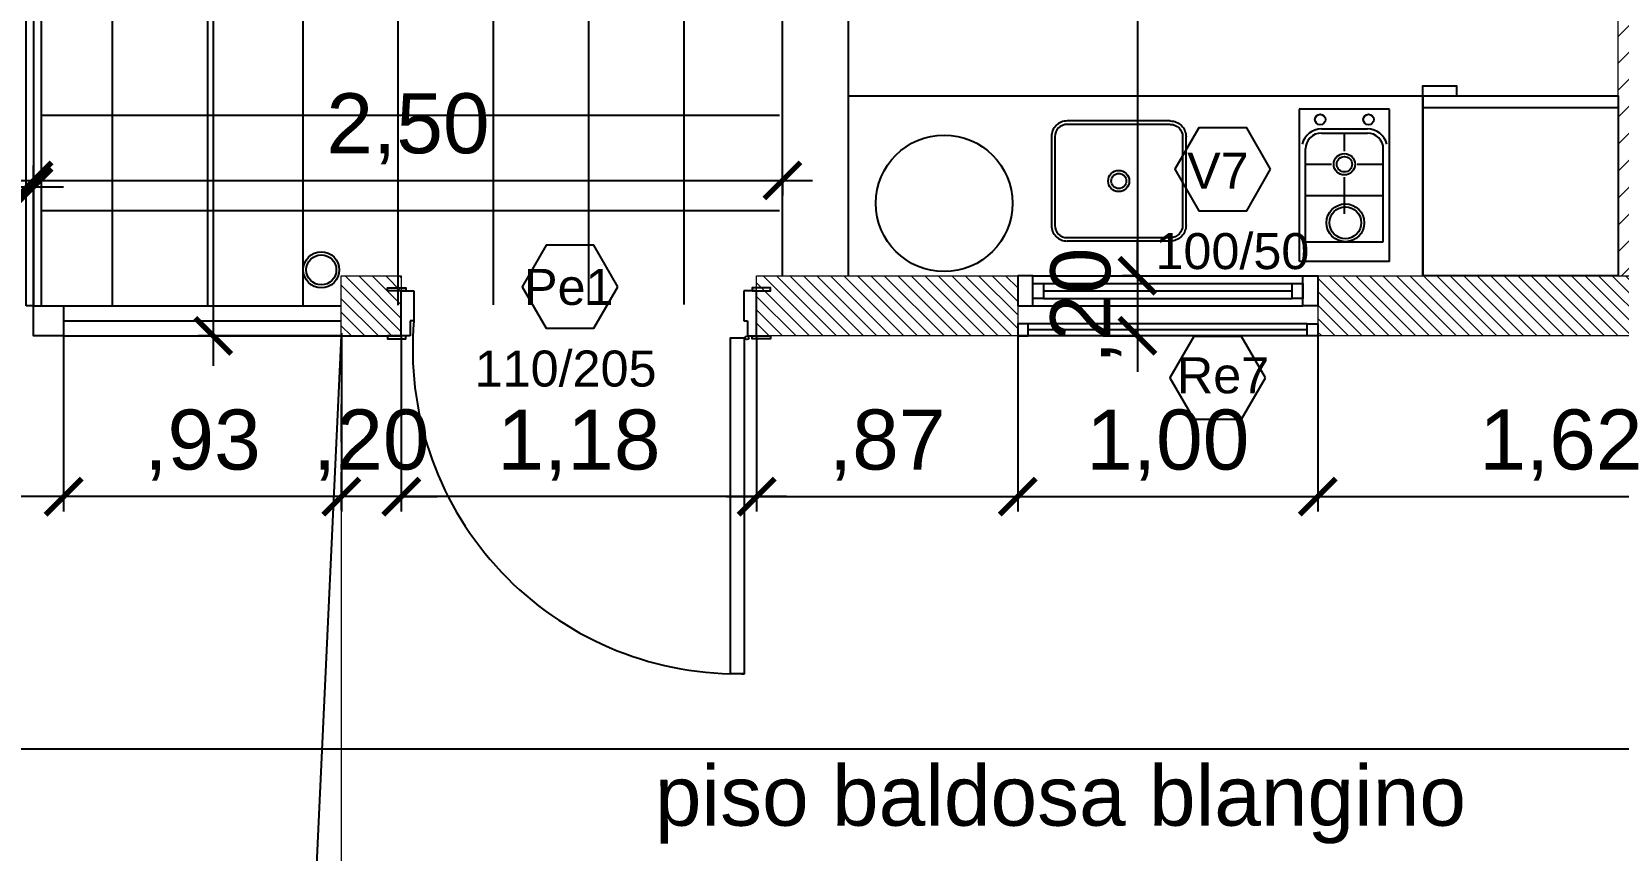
# Model space of a CAD drawing. Header units: metres. Extents: x 1166 to 1459, y -137 to 62.
# Drawn here: x 1264.77 to 1270.05, y -39.63 to -36.9 of the extents above; entities that cross this region are included whole.
import ezdxf

# ---------------------------------------------------------------- set-up
doc = ezdxf.new("R2010")
doc.units = ezdxf.units.M
doc.header["$LTSCALE"] = 0.508
doc.header["$PDMODE"] = 1
doc.header["$PDSIZE"] = -2
doc.linetypes.add('DASHED2', pattern=[0.375, 0.25, -0.125])
doc.linetypes.add('HIDDEN', pattern=[0.375, 0.25, -0.125])
doc.layers.get('0').update_dxf_attribs({"color": 9})
doc.layers.get('Defpoints').update_dxf_attribs({"color": 9})
for name, color, linetype in [('2-Desig-Carp', 9, 'Continuous'), ('2-texto', 9, 'Continuous'), ('3-muros', 9, 'Continuous'), ('3-tabiques', 9, 'Continuous'), ('4-carpinterias', 9, 'Continuous'), ('7-artef', 9, 'Continuous'), ('7-equipamiento', 9, 'Continuous'), ('8-cotas-100', 9, 'Continuous'), ('9-Hatch', 9, 'Continuous'), ('9-Hatch existente', 9, 'Continuous'), ('9-PISOS', 9, 'Continuous'), ('arq carpinterias', 9, 'Continuous'), ('instalación', 9, 'Continuous')]:
    doc.layers.add(name, color=color, linetype=linetype)
doc.styles.add('swiss', font='swissel.ttf')
doc.dimstyles.new('dim-100', dxfattribs={"dimtxt": 0.2, "dimasz": 0.12, "dimexe": 0.05, "dimexo": 0, "dimgap": 0.05, "dimtad": 1, "dimzin": 4, "dimtxsty": 'swiss', "dimblk": 'ARCHTICK', "dimcen": 0.5, "dimdle": 0.1, "dimclrd": 256, "dimclre": 252, "dimclrt": 256, "dimadec": 0, "dimazin": 0, "dimtfac": 1, "dimtix": 1, "dimtmove": 2, "dimatfit": 3, "dimldrblk": 'OPEN30', "dimfxl": 0.05, "dimtolj": 1, "dimtzin": 0, "dimarcsym": 0})

# ---------------------------------------------------------------- blocks, each defined once
blk = doc.blocks.new('A$C13492753')
for p, q in [((0.3959, 0.4), (0.0523, 0.4)), ((0.3959, 0.3888), (0.0523, 0.3888)), ((0, 0.3477), (0, 0.0523)), ((0.0112, 0.3477), (0.0112, 0.0523)), ((0.4369, 0.3477), (0.4369, 0.0523)), ((0.4481, 0.3477), (0.4481, 0.0523)), ((0.3959, 0.0112), (0.0523, 0.0112)), ((0.3959, 0), (0.0523, 0))]:
    blk.add_line(p, q)
for centre, major_axis, start_param, end_param in [((0.0523, 0.3477), (0.037, -0.037), 2.356194, 3.926991), ((0.0523, 0.3477), (0.029, 0.029), 0.785398, 2.356194), ((0.2241, 0.2), (-0.0249, -0.0249), 5.497787, 11.780972), ((0.2241, 0.2), (-0.0178, -0.0178), 5.497787, 11.780972), ((0.0523, 0.0523), (0.037, 0.037), 2.356194, 3.926991), ((0.0523, 0.0523), (0.029, -0.029), 3.926991, 5.497787)]:
    blk.add_ellipse(centre, major_axis=major_axis, ratio=1, start_param=start_param, end_param=end_param)
at = {"extrusion": (0, 0, -1)}
for centre, major_axis, start_param, end_param in [((0.3959, 0.3477), (-0.037, -0.037), 2.356194, 3.926991), ((0.3959, 0.3477), (-0.029, 0.029), 0.785398, 2.356194), ((0.3959, 0.0523), (-0.029, -0.029), 3.926991, 5.497787), ((0.3959, 0.0523), (-0.037, 0.037), 2.356194, 3.926991)]:
    blk.add_ellipse(centre, major_axis=major_axis, ratio=1, start_param=start_param, end_param=end_param, dxfattribs=at)
blk = doc.blocks.new('_ARCHTICK')
at = {"color": 0, "linetype": 'ByBlock', "const_width": 0.15}
blk.add_lwpolyline([(-0.5, -0.5), (0.5, 0.5)], dxfattribs=at)
blk = doc.blocks.new('*D206')
at = {"layer": '8-cotas-100', "color": 252, "linetype": 'Continuous', "lineweight": -2, "transparency": 16777216}
for p, q in [((1265.9986, -37.9171), (1265.9986, -38.5026)), ((1267.1826, -37.9171), (1267.1826, -38.5026))]:
    blk.add_line(p, q, dxfattribs=at)
at = {"layer": '8-cotas-100', "linetype": 'Continuous', "lineweight": -2, "transparency": 16777216}
blk.add_line((1267.2826, -38.4526), (1265.8986, -38.4526), dxfattribs=at)
at = {"layer": 'Defpoints', "color": 0, "linetype": 'Continuous', "transparency": 16777216}
for p in [(1265.9986, -37.9171), (1267.1826, -37.9171), (1265.9986, -38.4526)]:
    blk.add_point(p, dxfattribs=at)
at = {"layer": '8-cotas-100', "linetype": 'Continuous', "lineweight": -2, "transparency": 16777216, "xscale": 0.12, "yscale": 0.12, "zscale": 0.12, "rotation": 180}
blk.add_blockref('_ARCHTICK', (1265.9986, -38.4526), dxfattribs=at)
at = {"layer": '8-cotas-100', "linetype": 'Continuous', "lineweight": -2, "transparency": 16777216, "xscale": 0.12, "yscale": 0.12, "zscale": 0.12}
blk.add_blockref('_ARCHTICK', (1267.1826, -38.4526), dxfattribs=at)
at = {"layer": '8-cotas-100', "linetype": 'Continuous', "lineweight": 0, "transparency": 16777216, "insert": (1266.5906, -38.2811), "char_height": 0.2, "attachment_point": 5, "style": 'swiss'}
blk.add_mtext('\\A1;1,18', dxfattribs=at)
blk = doc.blocks.new('_Open30')
at = {"color": 0, "linetype": 'ByBlock', "lineweight": -2}
for p, q in [((-1, 0.268), (0, 0)), ((0, 0), (-1, -0.268)), ((0, 0), (-1, 0))]:
    blk.add_line(p, q, dxfattribs=at)
blk = doc.blocks.new('*D207')
at = {"layer": '8-cotas-100', "color": 252, "linetype": 'Continuous', "lineweight": -2, "transparency": 16777216}
for p, q in [((1264.8736, -37.9171), (1264.8736, -38.5026)), ((1265.799, -37.9078), (1265.799, -38.5026))]:
    blk.add_line(p, q, dxfattribs=at)
at = {"layer": '8-cotas-100', "linetype": 'Continuous', "lineweight": -2, "transparency": 16777216}
blk.add_line((1265.899, -38.4526), (1264.7736, -38.4526), dxfattribs=at)
at = {"layer": 'Defpoints', "color": 0, "linetype": 'Continuous', "transparency": 16777216}
for p in [(1264.8736, -37.9171), (1265.799, -37.9078), (1264.8736, -38.4526)]:
    blk.add_point(p, dxfattribs=at)
at = {"layer": '8-cotas-100', "linetype": 'Continuous', "lineweight": -2, "transparency": 16777216, "xscale": 0.12, "yscale": 0.12, "zscale": 0.12, "rotation": 180}
blk.add_blockref('_ARCHTICK', (1264.8736, -38.4526), dxfattribs=at)
at = {"layer": '8-cotas-100', "linetype": 'Continuous', "lineweight": -2, "transparency": 16777216, "xscale": 0.12, "yscale": 0.12, "zscale": 0.12}
blk.add_blockref('_ARCHTICK', (1265.799, -38.4526), dxfattribs=at)
at = {"layer": '8-cotas-100', "linetype": 'Continuous', "lineweight": 0, "transparency": 16777216, "insert": (1265.3363, -38.2811), "char_height": 0.2, "attachment_point": 5, "style": 'swiss'}
blk.add_mtext('\\A1;,93', dxfattribs=at)
blk = doc.blocks.new('*D208')
at = {"layer": '8-cotas-100', "color": 252, "linetype": 'Continuous', "lineweight": -2, "transparency": 16777216}
for p, q in [((1258.7736, -37.9171), (1258.7736, -38.5026)), ((1264.8736, -37.9171), (1264.8736, -38.5026))]:
    blk.add_line(p, q, dxfattribs=at)
at = {"layer": '8-cotas-100', "linetype": 'Continuous', "lineweight": -2, "transparency": 16777216}
blk.add_line((1264.9736, -38.4526), (1258.6736, -38.4526), dxfattribs=at)
at = {"layer": 'Defpoints', "color": 0, "linetype": 'Continuous', "transparency": 16777216}
for p in [(1258.7736, -37.9171), (1264.8736, -37.9171), (1258.7736, -38.4526)]:
    blk.add_point(p, dxfattribs=at)
at = {"layer": '8-cotas-100', "linetype": 'Continuous', "lineweight": -2, "transparency": 16777216, "xscale": 0.12, "yscale": 0.12, "zscale": 0.12, "rotation": 180}
blk.add_blockref('_ARCHTICK', (1258.7736, -38.4526), dxfattribs=at)
at = {"layer": '8-cotas-100', "linetype": 'Continuous', "lineweight": -2, "transparency": 16777216, "xscale": 0.12, "yscale": 0.12, "zscale": 0.12}
blk.add_blockref('_ARCHTICK', (1264.8736, -38.4526), dxfattribs=at)
at = {"layer": '8-cotas-100', "linetype": 'Continuous', "lineweight": 0, "transparency": 16777216, "insert": (1261.8236, -38.2811), "char_height": 0.2, "attachment_point": 5, "style": 'swiss'}
blk.add_mtext('\\A1;6,10', dxfattribs=at)
blk = doc.blocks.new('*D210')
at = {"layer": '8-cotas-100', "color": 252, "linetype": 'HIDDEN', "lineweight": -2, "transparency": 16777216}
for p, q in [((1258.5736, -37.9171), (1258.5736, -39.3431)), ((1323.1736, -37.9171), (1323.1736, -39.3431))]:
    blk.add_line(p, q, dxfattribs=at)
at = {"layer": '8-cotas-100', "linetype": 'Continuous', "lineweight": -2, "transparency": 16777216}
blk.add_line((1258.4736, -39.2931), (1323.2736, -39.2931), dxfattribs=at)
at = {"layer": 'Defpoints', "color": 0, "linetype": 'Continuous', "transparency": 16777216}
for p in [(1258.5736, -37.9171), (1323.1736, -37.9171), (1323.1736, -39.2931)]:
    blk.add_point(p, dxfattribs=at)
at = {"layer": '8-cotas-100', "linetype": 'Continuous', "lineweight": -2, "transparency": 16777216, "xscale": 0.12, "yscale": 0.12, "zscale": 0.12, "rotation": 180}
blk.add_blockref('_ARCHTICK', (1258.5736, -39.2931), dxfattribs=at)
at = {"layer": '8-cotas-100', "linetype": 'Continuous', "lineweight": -2, "transparency": 16777216, "xscale": 0.12, "yscale": 0.12, "zscale": 0.12}
blk.add_blockref('_ARCHTICK', (1323.1736, -39.2931), dxfattribs=at)
at = {"layer": '8-cotas-100', "linetype": 'Continuous', "lineweight": 0, "transparency": 16777216, "insert": (1290.8736, -39.1215), "char_height": 0.2, "attachment_point": 5, "style": 'swiss'}
blk.add_mtext('\\A1;64,60', dxfattribs=at)
blk = doc.blocks.new('*D266')
at = {"layer": '8-cotas-100', "lineweight": -2, "transparency": 16777216}
blk.add_line((1268.4515, -33.5171), (1268.4515, -37.8171), dxfattribs=at)
at = {"layer": '8-cotas-100', "color": 252, "linetype": 'HIDDEN', "lineweight": -2, "transparency": 16777216}
for p, q in [((1268.5715, -33.6171), (1268.4015, -33.6171)), ((1268.3372, -37.7171), (1268.5015, -37.7171))]:
    blk.add_line(p, q, dxfattribs=at)
at = {"layer": 'Defpoints', "color": 0, "transparency": 16777216}
for p in [(1268.5715, -33.6171), (1268.3372, -37.7171), (1268.4515, -37.7171)]:
    blk.add_point(p, dxfattribs=at)
at = {"layer": '8-cotas-100', "lineweight": -2, "transparency": 16777216, "xscale": 0.12, "yscale": 0.12, "zscale": 0.12}
for p, rotation in [((1268.4515, -33.6171), 90), ((1268.4515, -37.7171), 270)]:
    blk.add_blockref('_ARCHTICK', p, dxfattribs=dict(at, rotation=rotation))
at = {"layer": '8-cotas-100', "lineweight": 0, "transparency": 16777216, "insert": (1268.2799, -35.6671), "char_height": 0.2, "attachment_point": 5, "rotation": 90, "style": 'swiss'}
blk.add_mtext('\\A1;4,10', dxfattribs=at)
blk = doc.blocks.new('*D267')
at = {"layer": '8-cotas-100', "lineweight": -2, "transparency": 16777216}
for p, q in [((1268.4515, -37.7171), (1268.4515, -37.5971)), ((1268.4515, -37.7171), (1268.4515, -37.9171)), ((1268.4515, -37.9171), (1268.4515, -38.0371))]:
    blk.add_line(p, q, dxfattribs=at)
at = {"layer": '8-cotas-100', "color": 252, "linetype": 'HIDDEN', "lineweight": -2, "transparency": 16777216}
for p, q in [((1268.4515, -37.7171), (1268.4015, -37.7171)), ((1268.3372, -37.9171), (1268.5015, -37.9171))]:
    blk.add_line(p, q, dxfattribs=at)
at = {"layer": 'Defpoints', "color": 0, "transparency": 16777216}
for p in [(1268.4515, -37.7171), (1268.3372, -37.9171), (1268.4515, -37.9171)]:
    blk.add_point(p, dxfattribs=at)
at = {"layer": '8-cotas-100', "lineweight": -2, "transparency": 16777216, "xscale": 0.12, "yscale": 0.12, "zscale": 0.12}
for p, rotation in [((1268.4515, -37.7171), 270), ((1268.4515, -37.9171), 90)]:
    blk.add_blockref('_ARCHTICK', p, dxfattribs=dict(at, rotation=rotation))
at = {"layer": '8-cotas-100', "lineweight": 0, "transparency": 16777216, "insert": (1268.2798, -37.8171), "char_height": 0.2, "attachment_point": 5, "rotation": 90, "style": 'swiss'}
blk.add_mtext('\\A1;,20', dxfattribs=at)
blk = doc.blocks.new('*D275')
at = {"layer": '8-cotas-100', "color": 252, "linetype": 'HIDDEN', "lineweight": -2, "transparency": 16777216}
for p, q in [((1239.5931, -37.9171), (1239.5931, -40.601)), ((1334.5136, -37.9171), (1334.5136, -40.601))]:
    blk.add_line(p, q, dxfattribs=at)
at = {"layer": '8-cotas-100', "lineweight": -2, "transparency": 16777216}
blk.add_line((1239.4931, -40.551), (1334.6136, -40.551), dxfattribs=at)
at = {"layer": 'Defpoints', "color": 0, "transparency": 16777216}
for p in [(1239.5931, -37.9171), (1334.5136, -37.9171), (1334.5136, -40.551)]:
    blk.add_point(p, dxfattribs=at)
at = {"layer": '8-cotas-100', "lineweight": -2, "transparency": 16777216, "xscale": 0.12, "yscale": 0.12, "zscale": 0.12, "rotation": 180}
blk.add_blockref('_ARCHTICK', (1239.5931, -40.551), dxfattribs=at)
at = {"layer": '8-cotas-100', "lineweight": -2, "transparency": 16777216, "xscale": 0.12, "yscale": 0.12, "zscale": 0.12}
blk.add_blockref('_ARCHTICK', (1334.5136, -40.551), dxfattribs=at)
at = {"layer": '8-cotas-100', "lineweight": 0, "transparency": 16777216, "insert": (1287.0534, -40.3793), "char_height": 0.2, "attachment_point": 5, "style": 'swiss'}
blk.add_mtext('\\A1;94,92', dxfattribs=at)
blk = doc.blocks.new('PUERTA EMERG')
for p, q in [((354.0907, -229.6951), (354.2407, -229.6951)), ((354.0907, -229.7251), (354.0907, -229.6951)), ((354.1407, -229.7251), (354.0907, -229.7251)), ((354.1407, -229.7371), (354.1407, -229.7251)), ((354.2407, -229.7371), (354.1407, -229.7371)), ((354.2407, -229.6951), (354.2407, -229.7371)), ((354.1407, -230.8491), (354.0907, -230.8491)), ((354.0907, -230.8491), (354.0907, -230.8791)), ((354.2407, -230.8371), (354.1407, -230.8371)), ((354.1407, -230.8371), (354.1407, -230.8491)), ((354.2407, -230.8791), (354.2407, -230.8371)), ((354.0907, -230.8791), (354.2407, -230.8791))]:
    blk.add_line(p, q)
for points in [[(354.0907, -229.7101), (354.0907, -229.6491), (354.0807, -229.6491), (354.0807, -229.7101)], [(354.2407, -229.7101), (354.2407, -229.6491), (354.2507, -229.6491), (354.2507, -229.7101)], [(352.9651, -230.7926), (354.0841, -230.7926), (354.0841, -230.8376), (352.9651, -230.8376)], [(354.0907, -230.8641), (354.0907, -230.9251), (354.0807, -230.9251), (354.0807, -230.8641)], [(354.2407, -230.8641), (354.2407, -230.9251), (354.2507, -230.9251), (354.2507, -230.8641)]]:
    blk.add_lwpolyline(points, close=True)
blk.add_circle((354.0842, -230.8467), 0.006)
at = {"color": 252}
blk.add_arc((354.0474, -230.8156), 1.0825, 85.0526, 178.7845, dxfattribs=at)
blk.add_arc((353.8733, -230.8331), 0.9082, 179.7162, 180.2838)
blk = doc.blocks.new('*D387')
at = {"layer": '8-cotas-100', "lineweight": -2, "transparency": 16777216}
blk.add_line((1265.3723, -23.0936), (1265.3723, -38.0171), dxfattribs=at)
at = {"layer": '8-cotas-100', "color": 252, "lineweight": -2, "transparency": 16777216}
for p, q in [((1265.7986, -23.1936), (1265.3223, -23.1936)), ((1265.7986, -37.9171), (1265.3223, -37.9171))]:
    blk.add_line(p, q, dxfattribs=at)
at = {"layer": 'Defpoints', "color": 0, "transparency": 16777216}
for p in [(1265.7986, -23.1936), (1265.3723, -37.9171), (1265.7986, -37.9171)]:
    blk.add_point(p, dxfattribs=at)
at = {"layer": '8-cotas-100', "lineweight": -2, "transparency": 16777216, "xscale": 0.12, "yscale": 0.12, "zscale": 0.12}
for p, rotation in [((1265.3723, -23.1936), 90), ((1265.3723, -37.9171), 270)]:
    blk.add_blockref('_ARCHTICK', p, dxfattribs=dict(at, rotation=rotation))
at = {"layer": '8-cotas-100', "transparency": 16777216, "insert": (1265.2006, -30.5554), "char_height": 0.2, "attachment_point": 5, "rotation": 90, "style": 'swiss'}
blk.add_mtext('\\A1;14,72', dxfattribs=at)
blk = doc.blocks.new('*D410')
at = {"layer": '8-cotas-100', "color": 252, "lineweight": -2, "transparency": 16777216}
for p, q in [((1258.7736, -37.8171), (1258.7736, -37.37)), ((1264.7736, -37.8171), (1264.7736, -37.37))]:
    blk.add_line(p, q, dxfattribs=at)
at = {"layer": '8-cotas-100', "lineweight": -2, "transparency": 16777216}
blk.add_line((1258.6736, -37.42), (1264.8736, -37.42), dxfattribs=at)
at = {"layer": 'Defpoints', "color": 0, "transparency": 16777216}
for p in [(1264.7736, -37.42), (1258.7736, -37.8171), (1264.7736, -37.8171)]:
    blk.add_point(p, dxfattribs=at)
at = {"layer": '8-cotas-100', "lineweight": -2, "transparency": 16777216, "xscale": 0.12, "yscale": 0.12, "zscale": 0.12, "rotation": 180}
blk.add_blockref('_ARCHTICK', (1258.7736, -37.42), dxfattribs=at)
at = {"layer": '8-cotas-100', "lineweight": -2, "transparency": 16777216, "xscale": 0.12, "yscale": 0.12, "zscale": 0.12}
blk.add_blockref('_ARCHTICK', (1264.7736, -37.42), dxfattribs=at)
at = {"layer": '8-cotas-100', "transparency": 16777216, "insert": (1261.7736, -37.2484), "char_height": 0.2, "attachment_point": 5, "style": 'swiss'}
blk.add_mtext('\\A1;6,00', dxfattribs=at)
blk = doc.blocks.new('*D411')
at = {"layer": '8-cotas-100', "color": 252, "lineweight": -2, "transparency": 16777216}
for p, q in [((1264.7736, -37.8171), (1264.7736, -37.3491)), ((1267.2686, -37.3991), (1267.2686, -37.4491))]:
    blk.add_line(p, q, dxfattribs=at)
at = {"layer": '8-cotas-100', "lineweight": -2, "transparency": 16777216}
blk.add_line((1264.6736, -37.3991), (1267.3686, -37.3991), dxfattribs=at)
at = {"layer": 'Defpoints', "color": 0, "transparency": 16777216}
for p in [(1267.2686, -37.3991), (1267.2686, -37.3991), (1264.7736, -37.8171)]:
    blk.add_point(p, dxfattribs=at)
at = {"layer": '8-cotas-100', "lineweight": -2, "transparency": 16777216, "xscale": 0.12, "yscale": 0.12, "zscale": 0.12, "rotation": 180}
blk.add_blockref('_ARCHTICK', (1264.7736, -37.3991), dxfattribs=at)
at = {"layer": '8-cotas-100', "lineweight": -2, "transparency": 16777216, "xscale": 0.12, "yscale": 0.12, "zscale": 0.12}
blk.add_blockref('_ARCHTICK', (1267.2686, -37.3991), dxfattribs=at)
at = {"layer": '8-cotas-100', "transparency": 16777216, "insert": (1266.0211, -37.2274), "char_height": 0.2, "attachment_point": 5, "style": 'swiss'}
blk.add_mtext('\\A1;2,50', dxfattribs=at)
blk = doc.blocks.new('*D439')
at = {"layer": '8-cotas-100', "color": 252, "lineweight": -2, "transparency": 16777216}
for p, q in [((1267.1826, -37.9171), (1267.1826, -38.5026)), ((1268.0525, -37.9171), (1268.0525, -38.5026))]:
    blk.add_line(p, q, dxfattribs=at)
at = {"layer": '8-cotas-100', "lineweight": -2, "transparency": 16777216}
blk.add_line((1267.0826, -38.4526), (1268.1525, -38.4526), dxfattribs=at)
at = {"layer": 'Defpoints', "color": 0, "transparency": 16777216}
for p in [(1267.1826, -37.9171), (1268.0525, -37.9171), (1268.0525, -38.4526)]:
    blk.add_point(p, dxfattribs=at)
at = {"layer": '8-cotas-100', "lineweight": -2, "transparency": 16777216, "xscale": 0.12, "yscale": 0.12, "zscale": 0.12, "rotation": 180}
blk.add_blockref('_ARCHTICK', (1267.1826, -38.4526), dxfattribs=at)
at = {"layer": '8-cotas-100', "lineweight": -2, "transparency": 16777216, "xscale": 0.12, "yscale": 0.12, "zscale": 0.12}
blk.add_blockref('_ARCHTICK', (1268.0525, -38.4526), dxfattribs=at)
at = {"layer": '8-cotas-100', "transparency": 16777216, "insert": (1267.6176, -38.2811), "char_height": 0.2, "attachment_point": 5, "style": 'swiss'}
blk.add_mtext('\\A1;,87', dxfattribs=at)
blk = doc.blocks.new('*D440')
at = {"layer": '8-cotas-100', "color": 252, "lineweight": -2, "transparency": 16777216}
for p, q in [((1268.0525, -37.9171), (1268.0525, -38.5026)), ((1269.0525, -37.9171), (1269.0525, -38.5026))]:
    blk.add_line(p, q, dxfattribs=at)
at = {"layer": '8-cotas-100', "lineweight": -2, "transparency": 16777216}
blk.add_line((1267.9525, -38.4526), (1269.1525, -38.4526), dxfattribs=at)
at = {"layer": 'Defpoints', "color": 0, "transparency": 16777216}
for p in [(1268.0525, -37.9171), (1269.0525, -37.9171), (1269.0525, -38.4526)]:
    blk.add_point(p, dxfattribs=at)
at = {"layer": '8-cotas-100', "lineweight": -2, "transparency": 16777216, "xscale": 0.12, "yscale": 0.12, "zscale": 0.12, "rotation": 180}
blk.add_blockref('_ARCHTICK', (1268.0525, -38.4526), dxfattribs=at)
at = {"layer": '8-cotas-100', "lineweight": -2, "transparency": 16777216, "xscale": 0.12, "yscale": 0.12, "zscale": 0.12}
blk.add_blockref('_ARCHTICK', (1269.0525, -38.4526), dxfattribs=at)
at = {"layer": '8-cotas-100', "transparency": 16777216, "insert": (1268.5525, -38.2811), "char_height": 0.2, "attachment_point": 5, "style": 'swiss'}
blk.add_mtext('\\A1;1,00', dxfattribs=at)
blk = doc.blocks.new('*D441')
at = {"layer": '8-cotas-100', "color": 252, "lineweight": -2, "transparency": 16777216}
for p, q in [((1269.0525, -37.9171), (1269.0525, -38.5026)), ((1270.6725, -37.9171), (1270.6725, -38.5026))]:
    blk.add_line(p, q, dxfattribs=at)
at = {"layer": '8-cotas-100', "lineweight": -2, "transparency": 16777216}
blk.add_line((1268.9525, -38.4526), (1270.7725, -38.4526), dxfattribs=at)
at = {"layer": 'Defpoints', "color": 0, "transparency": 16777216}
for p in [(1269.0525, -37.9171), (1270.6725, -37.9171), (1270.6725, -38.4526)]:
    blk.add_point(p, dxfattribs=at)
at = {"layer": '8-cotas-100', "lineweight": -2, "transparency": 16777216, "xscale": 0.12, "yscale": 0.12, "zscale": 0.12, "rotation": 180}
blk.add_blockref('_ARCHTICK', (1269.0525, -38.4526), dxfattribs=at)
at = {"layer": '8-cotas-100', "lineweight": -2, "transparency": 16777216, "xscale": 0.12, "yscale": 0.12, "zscale": 0.12}
blk.add_blockref('_ARCHTICK', (1270.6725, -38.4526), dxfattribs=at)
at = {"layer": '8-cotas-100', "transparency": 16777216, "insert": (1269.8625, -38.2809), "char_height": 0.2, "attachment_point": 5, "style": 'swiss'}
blk.add_mtext('\\A1;1,62', dxfattribs=at)
blk = doc.blocks.new('*D573')
at = {"layer": '8-cotas-100', "color": 252, "linetype": 'HIDDEN', "lineweight": -2, "transparency": 16777216}
for p, q in [((1265.7986, -37.9171), (1265.7986, -38.5026)), ((1265.9986, -37.9171), (1265.9986, -38.5026))]:
    blk.add_line(p, q, dxfattribs=at)
at = {"layer": '8-cotas-100', "lineweight": -2, "transparency": 16777216}
for p, q in [((1265.7986, -38.4526), (1265.6786, -38.4526)), ((1265.9986, -38.4526), (1265.7986, -38.4526)), ((1265.9986, -38.4526), (1266.1186, -38.4526))]:
    blk.add_line(p, q, dxfattribs=at)
at = {"layer": 'Defpoints', "color": 0, "transparency": 16777216}
for p in [(1265.7986, -37.9171), (1265.9986, -37.9171), (1265.7986, -38.4526)]:
    blk.add_point(p, dxfattribs=at)
at = {"layer": '8-cotas-100', "lineweight": -2, "transparency": 16777216, "xscale": 0.12, "yscale": 0.12, "zscale": 0.12}
blk.add_blockref('_ARCHTICK', (1265.7986, -38.4526), dxfattribs=at)
at = {"layer": '8-cotas-100', "lineweight": -2, "transparency": 16777216, "xscale": 0.12, "yscale": 0.12, "zscale": 0.12, "rotation": 180}
blk.add_blockref('_ARCHTICK', (1265.9986, -38.4526), dxfattribs=at)
at = {"layer": '8-cotas-100', "transparency": 16777216, "insert": (1265.8986, -38.2809), "char_height": 0.2, "attachment_point": 5, "style": 'swiss'}
blk.add_mtext('\\A1;,20', dxfattribs=at)

msp = doc.modelspace()

# ---------------------------------------------------------------- hatches: boundary and pattern name
at = {"layer": '3-tabiques', "linetype": 'Continuous', "lineweight": 0}
h = msp.add_hatch(dxfattribs=at)
h.set_pattern_fill('ANSI31', color=256, scale=0.02)
h.set_pattern_definition([(45, (1270.15361, -37.71712), (-0.0449013, 0.0449013), [])])
h.paths.add_polyline_path([(1270.1536, -33.665), (1270.0536, -33.665), (1270.0536, -37.7171), (1270.1536, -37.7171), (1270.1536, -35.9073)])
h.paths.add_polyline_path([(1270.1536, -33.555), (1269.9483, -33.555), (1269.9483, -33.6171), (1269.9943, -33.6171), (1270.0536, -33.6171), (1270.0536, -33.665), (1270.1536, -33.665)])
h.paths.add_polyline_path([(1270.1536, -33.5171), (1269.9483, -33.5171), (1269.9483, -33.555), (1270.1536, -33.555)])
h.paths.add_polyline_path([(1267.0244, -34.669), (1267.5731, -34.669), (1267.5731, -34.2408), (1267.0244, -34.2408)], flags=9)
h.paths.add_polyline_path([(1268.5937, -33.8513), (1268.5937, -33.3027), (1268.1655, -33.3027), (1268.1655, -33.8513)], flags=9)
h.paths.add_polyline_path([(1267.4886, -33.555), (1267.4886, -33.6171), (1269.0628, -33.6171), (1269.0628, -33.555)])
h.paths.add_polyline_path([(1267.4886, -33.5171), (1267.4886, -33.555), (1269.0628, -33.555), (1269.0628, -33.5171)])
at = {"layer": '9-Hatch'}
h = msp.add_hatch(dxfattribs=at)
h.set_pattern_fill('NET', color=256, scale=0.1)
h.set_pattern_definition([(0, (1267.2586, -37.81712), (0, 0.3175), []), (90, (1267.2586, -37.81712), (-0.3175, 0), [])])
h.paths.add_polyline_path([(1264.7986, -19.4305), (1264.7986, -37.8171), (1267.1826, -37.8121), (1267.1826, -37.7171), (1267.2586, -37.7171), (1267.2586, -33.6171), (1265.7986, -33.6201), (1265.7986, -19.4147)])
at = {"layer": '9-Hatch existente', "linetype": 'Continuous', "lineweight": 0}
h = msp.add_hatch(dxfattribs=at)
h.set_pattern_fill('ANSI31', color=256, scale=0.01, angle=-90)
h.paths.add_polyline_path([(1268.0525, -37.7171), (1267.1826, -37.7171), (1267.1826, -37.9171), (1268.0525, -37.9171)])
h.paths.add_polyline_path([(1270.6725, -37.7171), (1269.0525, -37.7171), (1269.0525, -37.9171), (1270.6725, -37.9171)])
h.paths.add_polyline_path([(1283.1234, -37.6648), (1283.0236, -37.6651), (1282.9836, -37.6651), (1282.9836, -37.7111), (1282.9736, -37.7111), (1282.9736, -37.6651), (1282.9521, -37.6651), (1282.9521, -37.7171), (1280.0736, -37.7171), (1279.9691, -37.7171), (1279.9691, -37.8171), (1280.0151, -37.8171), (1280.0151, -37.8271), (1279.9691, -37.8271), (1279.9691, -37.9171), (1283.1234, -37.9168)])
h.paths.add_polyline_path([(1296.2764, -37.7171), (1296.0264, -37.7171), (1296.0264, -37.9171), (1296.2764, -37.9171)])
h.paths.add_polyline_path([(1292.6236, -37.7171), (1292.3736, -37.7171), (1292.3736, -37.9171), (1292.6236, -37.9171)])
h.paths.add_polyline_path([(1288.9736, -37.7171), (1288.9786, -37.7171), (1288.7086, -37.7171), (1288.7136, -37.9171), (1288.9736, -37.9171)])
h.paths.add_polyline_path([(1299.5025, -37.7171), (1299.3025, -37.7171), (1299.3025, -37.9171), (1299.5025, -37.9171), (1299.5025, -37.8771), (1299.4565, -37.8771), (1299.4565, -37.8671), (1299.5025, -37.8671)])
h.paths.add_polyline_path([(1307.1736, -37.7171), (1301.1865, -37.7171), (1301.1865, -37.9171), (1307.1736, -37.9171)])
h.paths.add_polyline_path([(1273.9879, -37.7171), (1273.7379, -37.7171), (1273.2925, -37.7171), (1273.2925, -37.9171), (1274.9147, -37.9171), (1274.9147, -37.7171)])
h.paths.add_polyline_path([(1272.2925, -37.9171), (1272.2925, -37.7171), (1272.2379, -37.7171), (1271.6725, -37.7171), (1271.6725, -37.9171)])
h.paths.add_polyline_path([(1276.5347, -37.9171), (1276.5347, -37.7171), (1276.2379, -37.7171), (1275.9147, -37.7171), (1275.9147, -37.9171)])
h.paths.add_polyline_path([(1277.9879, -37.7171), (1277.5347, -37.7171), (1277.5347, -37.9171), (1278.9851, -37.9171), (1278.9851, -37.8271), (1278.9391, -37.8271), (1278.9391, -37.8171), (1278.9851, -37.8171), (1278.9851, -37.7171)])
h = msp.add_hatch(dxfattribs=at)
h.set_pattern_fill('ANSI31', color=256, scale=0.01, angle=-90)
h.paths.add_polyline_path([(1265.9986, -37.7171), (1265.9986, -37.9171), (1265.7986, -37.9171), (1265.7986, -37.7171)])

# ---------------------------------------------------------------- linework, layer by layer
at = {"layer": '3-muros'}
for p, q in [((1267.4886, -37.7171), (1267.4886, -33.5171)), ((1267.2686, -37.7171), (1267.2686, -33.7371))]:
    msp.add_line(p, q, dxfattribs=at)
at = {"layer": '3-muros', "lineweight": 0}
msp.add_line((1267.1826, -37.9171), (1267.1826, -37.7171), dxfattribs=at)
at = {"layer": '3-muros', "linetype": 'Continuous', "lineweight": 0}
for p, q in [((1267.1826, -37.7171), (1268.0525, -37.7171)), ((1268.0525, -37.7171), (1268.0525, -37.9171)), ((1269.0525, -37.7171), (1269.0525, -37.9171)), ((1269.0525, -37.7171), (1270.9147, -37.7171)), ((1268.0525, -37.9171), (1267.1826, -37.9171)), ((1270.6725, -37.9171), (1269.0525, -37.9171))]:
    msp.add_line(p, q, dxfattribs=at)
at = {"layer": '3-muros', "linetype": 'Continuous', "lineweight": 0, "flags": 128}
msp.add_lwpolyline([(1265.9986, -37.7171), (1265.9986, -37.9171), (1265.7986, -37.9171), (1265.7986, -37.7171), (1265.9986, -37.7171)], dxfattribs=at)
at = {"layer": '3-tabiques', "linetype": 'Continuous', "lineweight": 0}
msp.add_line((1270.0536, -37.7171), (1270.0536, -33.6171), dxfattribs=at)
at = {"layer": '4-carpinterias'}
for p, q in [((1268.1033, -37.7171), (1269.0025, -37.7171)), ((1268.1383, -37.7421), (1268.9675, -37.7421)), ((1268.1383, -37.7421), (1268.9675, -37.7421)), ((1268.1383, -37.7671), (1268.9675, -37.7671)), ((1268.1383, -37.7921), (1268.9675, -37.7921)), ((1268.1383, -37.7921), (1268.9675, -37.7921)), ((1264.8736, -37.8171), (1265.7986, -37.8171)), ((1268.1033, -37.8171), (1269.0025, -37.8171)), ((1264.8736, -37.8671), (1265.7986, -37.8671)), ((1269.0175, -37.8771), (1268.0525, -37.8771)), ((1264.8736, -37.9171), (1265.9986, -37.9171)), ((1269.0175, -37.9171), (1268.0525, -37.9171))]:
    msp.add_line(p, q, dxfattribs=at)
at = {"layer": '4-carpinterias', "linetype": 'DASHED2'}
msp.add_line((1258.8986, -37.8171), (1265.7986, -37.8171), dxfattribs=at)
at = {"layer": '4-carpinterias', "flags": 128}
for points in [[(1264.7486, -37.8171), (1264.7486, -34.9046), (1264.7736, -34.9046), (1264.7736, -37.8171)], [(1264.8736, -37.9171), (1264.7736, -37.9171), (1264.7736, -37.8171), (1264.8736, -37.8171)]]:
    msp.add_lwpolyline(points, close=True, dxfattribs=at)
at = {"layer": '4-carpinterias'}
for points in [[(1268.0525, -37.8171), (1268.1033, -37.8171), (1268.1033, -37.7171), (1268.0525, -37.7171)], [(1268.1033, -37.7421), (1268.1383, -37.7421), (1268.1383, -37.7921), (1268.1033, -37.7921)], [(1268.9675, -37.7421), (1269.0025, -37.7421), (1269.0025, -37.7921), (1268.9675, -37.7921)], [(1269.0525, -37.8171), (1269.0025, -37.8171), (1269.0025, -37.7171), (1269.0525, -37.7171)], [(1268.0875, -37.8771), (1268.0525, -37.8771), (1268.0525, -37.9171), (1268.0875, -37.9171)], [(1269.0175, -37.8771), (1269.0525, -37.8771), (1269.0525, -37.9171), (1269.0175, -37.9171)]]:
    msp.add_lwpolyline(points, close=True, dxfattribs=at)
msp.add_lwpolyline([(1269.0175, -37.8971), (1268.0875, -37.8971)], dxfattribs=at)
at = {"layer": '7-artef'}
for p, q in [((1267.4886, -37.1171), (1269.4027, -37.1171)), ((1268.9932, -37.161), (1269.289, -37.161)), ((1269.4027, -37.1171), (1269.4027, -37.7171)), ((1268.9911, -37.6689), (1268.9911, -37.1632)), ((1269.2911, -37.6689), (1269.2911, -37.1632)), ((1269.0644, -37.2278), (1269.2178, -37.2278)), ((1269.0644, -37.2412), (1269.2178, -37.2412)), ((1269.1411, -37.3021), (1269.1411, -37.2412)), ((1269.0114, -37.6041), (1269.0114, -37.2942)), ((1269.2707, -37.6041), (1269.2707, -37.2942)), ((1269.0114, -37.3452), (1269.098, -37.3452)), ((1269.1841, -37.3452), (1269.2707, -37.3452)), ((1269.1411, -37.5101), (1269.1411, -37.3882)), ((1269.0114, -37.4491), (1269.2707, -37.4491)), ((1269.0114, -37.6041), (1269.2707, -37.6041)), ((1269.2911, -37.6689), (1268.9911, -37.6689))]:
    msp.add_line(p, q, dxfattribs=at)
for centre, radius in [((1269.0606, -37.1963), 0.0175), ((1269.2215, -37.1963), 0.0175), ((1267.8076, -37.4754), 0.2275), ((1269.1411, -37.3452), 0.0357), ((1269.1411, -37.3452), 0.0257), ((1269.1443, -37.5403), 0.063), ((1269.1443, -37.5403), 0.053)]:
    msp.add_circle(centre, radius, dxfattribs=at)
for centre, radius, start, end in [((1268.9932, -37.1632), 0.00212, 90, 180), ((1269.289, -37.1632), 0.00212, 0, 90), ((1269.0644, -37.2942), 0.0664, 90, 166.3077), ((1269.0644, -37.2942), 0.053, 90, 180), ((1269.2178, -37.2942), 0.0664, 13.6923, 90), ((1269.2178, -37.2942), 0.053, 0, 90)]:
    msp.add_arc(centre, radius, start, end, dxfattribs=at)
at = {"layer": '7-equipamiento'}
msp.add_line((1270.0536, -37.1571), (1269.4027, -37.1571), dxfattribs=at)
at = {"layer": '7-equipamiento', "flags": 128}
for points in [[(1269.4013, -37.117), (1269.5162, -37.117), (1269.5162, -37.085), (1269.4013, -37.085)], [(1270.0536, -37.7171), (1269.4027, -37.7171), (1269.4027, -37.1171), (1270.0536, -37.1171)]]:
    msp.add_lwpolyline(points, close=True, dxfattribs=at)
at = {"layer": '9-PISOS'}
msp.add_line((1265.7986, -37.9171), (1265.4788, -44.7579), dxfattribs=at)
at = {"layer": '9-PISOS', "linetype": 'Continuous', "lineweight": 0}
msp.add_line((1265.7986, -37.9171), (1265.7986, -44.7579), dxfattribs=at)
at = {"layer": '9-PISOS', "flags": 128}
msp.add_lwpolyline([(1264.7986, -19.4226), (1264.7986, -37.8171), (1265.7986, -37.8171)], dxfattribs=at)
at = {"layer": 'arq carpinterias'}
for points in [[(1268.8954, -37.3622), (1268.8157, -37.2241), (1268.6563, -37.2241), (1268.5766, -37.3622), (1268.6563, -37.5002), (1268.8157, -37.5002)], [(1266.7202, -37.7534), (1266.6405, -37.6154), (1266.4811, -37.6154), (1266.4014, -37.7534), (1266.4811, -37.8914), (1266.6405, -37.8914)], [(1268.8782, -38.0571), (1268.7985, -37.919), (1268.6391, -37.919), (1268.5594, -38.0571), (1268.6391, -38.1951), (1268.7985, -38.1951)]]:
    msp.add_lwpolyline(points, close=True, dxfattribs=at)
at = {"layer": 'instalación'}
for radius in [0.06, 0.05]:
    msp.add_circle((1265.7322, -37.6971), radius, dxfattribs=at)

# ---------------------------------------------------------------- block references
at = {"layer": '4-carpinterias', "rotation": 90.00000000000004}
msp.add_blockref('PUERTA EMERG', (1036.3035, -392.0079), dxfattribs=at)
at = {"layer": '7-artef', "rotation": 3.7357319651e-06}
msp.add_blockref('A$C13492753', (1268.1651, -37.6011), dxfattribs=at)

# ---------------------------------------------------------------- texts
at = {"layer": '2-Desig-Carp', "char_height": 0.12, "width": 5.113846, "attachment_point": 3, "style": 'swiss'}
for s, insert in [('V7', (1268.8222, -37.307)), ('\\pi-0.36,l0.48,t0.48;{\\fArial|b0|i0|c0|p34;100/50}', (1269.0243, -37.5747)), ('Pe1', (1266.7059, -37.6939)), ('\\pi-0.36,l0.48,t0.48;{\\fArial|b0|i0|c0|p34;110/205}', (1266.8491, -37.9659)), ('Re7', (1268.8905, -37.9883))]:
    msp.add_mtext(s, dxfattribs=dict(at, insert=insert))
at = {"layer": '2-texto', "insert": (1266.6436, -39.3491), "char_height": 0.2, "width": 6.624749, "attachment_point": 1, "style": 'swiss'}
msp.add_mtext('\\pi-0.6,l0.8,t0.8;piso baldosa blangino', dxfattribs=at)

# ---------------------------------------------------------------- dimensions: what is measured, and where the dimension line sits
at = {"layer": '8-cotas-100'}
dim = msp.add_linear_dim(base=(1265.3723, -37.9171), p1=(1265.7986, -23.1936), p2=(1265.7986, -37.9171), angle=90, dimstyle='dim-100', dxfattribs=at)
dim.commit()
dim.dimension.update_dxf_attribs({"geometry": '*D387', "text_midpoint": (1265.2006, -30.5554)})
at = {"layer": '8-cotas-100', "lineweight": 0}
for base, p1, p2, picture, middle in [((1268.4515, -37.7171), (1268.5715, -33.6171), (1268.3372, -37.7171), '*D266', (1268.2799, -35.6671)), ((1268.4515, -37.9171), (1268.4515, -37.7171), (1268.3372, -37.9171), '*D267', (1268.2798, -37.8171))]:
    dim = msp.add_linear_dim(base=base, p1=p1, p2=p2, angle=90, dimstyle='dim-100', dxfattribs=at)
    dim.commit()
    dim.dimension.update_dxf_attribs({"geometry": picture, "text_midpoint": middle})
at = {"layer": '8-cotas-100'}
for base, p1, p2, picture, middle in [((1267.2686127362, -37.399142096), (1264.7736127362, -37.8171223238), (1267.2686127362, -37.399142096), '*D411', (1266.0211127362, -37.227438242)), ((1264.7736, -37.42), (1258.7736, -37.8171), (1264.7736, -37.8171), '*D410', (1261.7736, -37.2484)), ((1265.7986, -38.4526), (1265.9986, -37.9171), (1265.7986, -37.9171), '*D573', (1265.8986, -38.2809)), ((1268.0525, -38.4526), (1267.1826, -37.9171), (1268.0525, -37.9171), '*D439', (1267.6176, -38.2811)), ((1269.0525, -38.4526), (1268.0525, -37.9171), (1269.0525, -37.9171), '*D440', (1268.5525, -38.2811)), ((1270.6725, -38.4526), (1269.0525, -37.9171), (1270.6725, -37.9171), '*D441', (1269.8625, -38.2809))]:
    dim = msp.add_linear_dim(base=base, p1=p1, p2=p2, dimstyle='dim-100', dxfattribs=at)
    dim.commit()
    dim.dimension.update_dxf_attribs({"geometry": picture, "text_midpoint": middle})
at = {"layer": '8-cotas-100', "lineweight": 0}
dim = msp.add_linear_dim(base=(1334.5136, -40.551), p1=(1239.5931, -37.9171), p2=(1334.5136, -37.9171), dimstyle='dim-100', dxfattribs=at)
dim.commit()
dim.dimension.update_dxf_attribs({"geometry": '*D275', "text_midpoint": (1287.0534, -40.3793)})
at = {"layer": '8-cotas-100', "linetype": 'Continuous', "lineweight": 0}
for base, p1, p2, picture, middle in [((1323.1736, -39.2931), (1258.5736, -37.9171), (1323.1736, -37.9171), '*D210', (1290.8736, -39.1215)), ((1258.7736, -38.4526), (1264.8736, -37.9171), (1258.7736, -37.9171), '*D208', (1261.8236, -38.2811)), ((1264.8736, -38.4526), (1265.799, -37.9078), (1264.8736, -37.9171), '*D207', (1265.3363, -38.2811)), ((1265.9986, -38.4526), (1267.1826, -37.9171), (1265.9986, -37.9171), '*D206', (1266.5906, -38.2811))]:
    dim = msp.add_linear_dim(base=base, p1=p1, p2=p2, dimstyle='dim-100', dxfattribs=at)
    dim.commit()
    dim.dimension.update_dxf_attribs({"geometry": picture, "text_midpoint": middle})

doc.saveas('drawing.dxf')
